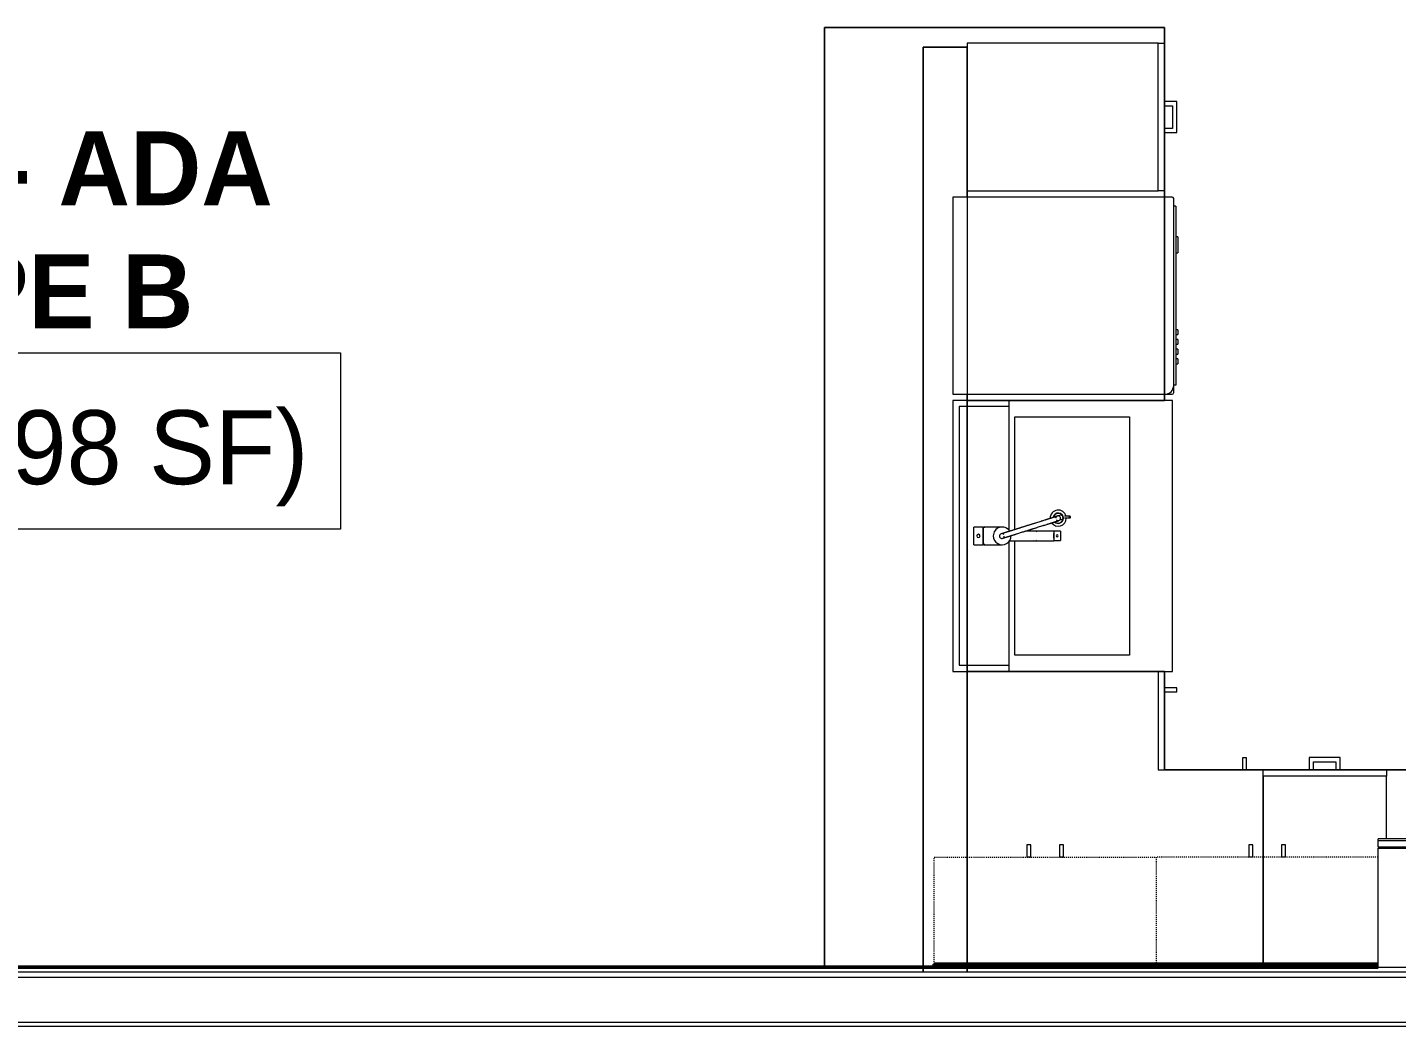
# Model space of a CAD drawing. Header units: inches. Extents: x -4235 to -464, y 9767 to 12344.
# Drawn here: x -3718.9 to -3552.3, y 10547.2 to 10668.9 of the extents above; entities that cross this region are included whole.
import ezdxf

# ---------------------------------------------------------------- set-up
doc = ezdxf.new("R2010")
doc.units = ezdxf.units.IN
doc.header["$MEASUREMENT"] = 0
doc.linetypes.add('Dash', pattern=[0.25, 0.125, -0.125])
for name, color, linetype, lineweight in [('0-1', 7, 'Continuous', 5), ('0-2', 254, 'Continuous', 9), ('A-AREA-IDEN', 2, 'Continuous', 9), ('A-WALL-1', 250, 'Continuous', 50), ('A-WALL-2', 50, 'Continuous', 13), ('A-WALL-3', 10, 'Continuous', 9), ('A-WALL-4', 254, 'Continuous', 9), ('A-WALL-6', 113, 'Continuous', 9), ('I-WALL-1', 250, 'Continuous', 50), ('I-WALL-2', 10, 'Continuous', 9), ('I-WALL-3', 254, 'Continuous', 9), ('P-SANR-FIXT-1', 7, 'Continuous', 9), ('P-SANR-FIXT-3', 254, 'Continuous', 9), ('Q-CASE-1', 10, 'Continuous', 9), ('Q-CASE-2', 254, 'Continuous', 9), ('Q-CASE-3', 7, 'Continuous', 9), ('Q-CASE-4', 7, 'Dash', 9), ('Q-SPCQ-1', 7, 'Continuous', 9), ('Q-SPCQ-2', 10, 'Continuous', 9), ('Q-SPCQ-3', 254, 'Continuous', 9)]:
    doc.layers.add(name, color=color, linetype=linetype, lineweight=lineweight)
doc.styles.add('Century Gothic', font='ufonts.com_century-gothic.ttf', dxfattribs={"height": 9})
doc.styles.add('Century Gothic_B', font='GOTHICB.TTF', dxfattribs={"height": 9})

# ---------------------------------------------------------------- blocks, each defined once
blk = doc.blocks.new('Dishwasher_15404 - 34_ counter-2817256-BACKGROUND - 2ND FLOOR')
at = {"layer": 'Q-SPCQ-1'}
for p, q in [((26.68, 0), (25.74, 0)), ((26.87, -22.93), (26.87, -0.2)), ((27.12, -1.09), (26.87, -1.09)), ((27.12, -1.09), (27.12, -22.91)), ((27.37, -4.82), (27.12, -4.82)), ((27.37, -4.82), (27.37, -5.81)), ((27.37, -5.81), (27.37, -6.79)), ((27.12, -6.79), (27.37, -6.79)), ((27.37, -16.15), (27.12, -16.15)), ((27.37, -16.15), (27.37, -16.74)), ((27.12, -16.74), (27.37, -16.74)), ((27.37, -17.33), (27.12, -17.33)), ((27.12, -17.92), (27.37, -17.92)), ((27.37, -17.33), (27.37, -17.92)), ((27.37, -18.51), (27.12, -18.51)), ((27.12, -19.1), (27.37, -19.1)), ((27.37, -19.69), (27.12, -19.69)), ((27.37, -18.51), (27.37, -19.1)), ((27.37, -19.69), (27.37, -20.28)), ((27.12, -20.28), (27.37, -20.28)), ((27.12, -22.91), (26.87, -22.91)), ((26.87, -23.8), (26.87, -22.93)), ((25.74, -24), (25.8, -24)), ((25.8, -24), (26.68, -24))]:
    blk.add_line(p, q, dxfattribs=at)
for centre, radius, start, end in [((26.68, -0.2), 0.197, 360, 90), ((26.68, -0.2), 0.197, 15, 90), ((25.8, -22.93), 1.07, 270, 0), ((26.68, -23.8), 0.197, 270, 0)]:
    blk.add_arc(centre, radius, start, end, dxfattribs=at)
at = {"layer": 'Q-SPCQ-2'}
for p, q in [((1.74, 0), (0, 0)), ((0, 0), (0, -24)), ((0, -24), (1.74, -24))]:
    blk.add_line(p, q, dxfattribs=at)
at = {"layer": 'Q-SPCQ-3'}
for p, q in [((25.74, 0), (1.74, 0)), ((1.74, -24), (25.74, -24))]:
    blk.add_line(p, q, dxfattribs=at)
blk = doc.blocks.new('30quot_MicrowaveVent_11166 - 70cm miele oven-2804781-BACKGROUND - 2ND FLOOR')
at = {"layer": 'Q-CASE-3'}
for p, q in [((15.68, 15.6), (-14.2, 15.6)), ((-14.2, 15.39), (-14.2, 15.6)), ((-14.2, 14.61), (-14.2, 15.39)), ((15.68, 15.39), (-14.2, 15.39)), ((8.88, 16.6), (7.69, 16.6)), ((7.69, 15.63), (7.69, 16.55)), ((8.88, 16.55), (8.88, 15.63)), ((15.68, 15.6), (15.68, 15.39)), ((15.68, 15.39), (15.68, 14.61)), ((15.68, 14.61), (-14.2, 14.61)), ((-14.2, 0), (-14.2, 14.49)), ((-14.2, 14.49), (15.68, 14.49)), ((15.68, 14.49), (15.68, 0)), ((-14.2, 0), (15.68, 0))]:
    blk.add_line(p, q, dxfattribs=at)
blk = doc.blocks.new('300 Series Wall Hung Cabinet_302 - 27_ X 36_-2604985-BACKGROUND - 2ND FLOOR')
at = {"layer": 'Q-CASE-3'}
for p, q in [((-2.25, -13.19), (-1.76, -13.19)), ((-2.25, -13.19), (-2.25, -14.69)), ((-1.76, -14.69), (-1.76, -13.19)), ((1.75, -13.19), (2.24, -13.19)), ((1.75, -13.19), (1.75, -14.69)), ((2.24, -14.69), (2.24, -13.19)), ((-2.25, -14.69), (-1.76, -14.69)), ((1.75, -14.69), (2.24, -14.69))]:
    blk.add_line(p, q, dxfattribs=at)
at = {"layer": 'Q-CASE-4'}
for p, q in [((13.5, -0.19), (-13.5, -0.19)), ((-13.5, -0.19), (-13.5, -13.19)), ((13.5, -13.19), (13.5, -0.19)), ((-13.5, -13.19), (13.5, -13.19))]:
    blk.add_line(p, q, dxfattribs=at)
blk = doc.blocks.new('Base Cabinet 4 Drawer 254 - Base Cabinet 4 Drawer 254 15_-2584595-BACKGROUND - 2ND FLOOR')
at = {"layer": 'Q-CASE-1'}
for p, q in [((-0.64, 24), (-1.14, 24)), ((-0.64, 24), (-1.14, 24)), ((-0.64, 24), (-1.14, 24)), ((2.11, 24), (2.61, 24)), ((2.11, 24), (2.61, 24)), ((2.11, 24), (2.61, 24)), ((-6.76, 0.37), (-6.76, 0)), ((-6.76, 0), (7.24, 0))]:
    blk.add_line(p, q, dxfattribs=at)
at = {"layer": 'Q-CASE-2'}
for p, q in [((-6.76, 24), (8.24, 24)), ((-6.76, 23.25), (-6.76, 24)), ((-0.64, 24), (-1.14, 24)), ((2.11, 24), (2.61, 24)), ((8.24, 24), (8.24, 23.25)), ((8.24, 23.25), (-6.76, 23.25)), ((-6.76, 23.25), (-6.76, 0.37)), ((8.24, 15.6), (8.24, 23.25)), ((8.24, 14.49), (8.24, 14.61))]:
    blk.add_line(p, q, dxfattribs=at)
at = {"layer": 'Q-CASE-3'}
for p, q in [((2.61, 25.5), (-1.14, 25.5)), ((-1.14, 25.5), (-1.14, 24)), ((-0.64, 24), (-0.64, 25)), ((-0.64, 25), (2.11, 25)), ((2.11, 25), (2.11, 24)), ((2.61, 24), (2.61, 25.5))]:
    blk.add_line(p, q, dxfattribs=at)
blk = doc.blocks.new('Vanity Cabinet-Double Door - 33_-2318066-BACKGROUND - 2ND FLOOR')
at = {"layer": 'Q-CASE-1'}
for p, q in [((-15.76, 24), (-15.76, 6.79)), ((-15.76, 24), (-15.76, 6.79)), ((17.24, 6.79), (17.24, 24)), ((17.24, 6.79), (17.24, 24)), ((-15.76, 21), (-15.76, 6.79)), ((17.24, 6.79), (17.24, 21)), ((-15.76, 6.79), (-15.76, 1.74)), ((17.24, 1.74), (17.24, 6.79)), ((-15.76, 1.74), (-15.76, 0)), ((-15.76, 1.74), (-15.76, 0)), ((-15.76, 1.74), (-15.76, 0)), ((-15.01, 1.74), (-15.01, 0.75)), ((16.49, 0.75), (16.49, 1.74)), ((17.24, 0), (17.24, 1.74)), ((17.24, 0), (17.24, 1.74)), ((17.24, 0), (17.24, 1.74)), ((-15.01, 0.75), (16.49, 0.75)), ((-15.76, 0), (17.24, 0)), ((-15.76, 0), (17.24, 0))]:
    blk.add_line(p, q, dxfattribs=at)
at = {"layer": 'Q-CASE-2'}
for p, q in [((-15.76, 6.79), (-15.76, 1.74)), ((-15.76, 6.79), (-15.76, 1.74)), ((17.24, 1.74), (17.24, 6.79)), ((17.24, 1.74), (17.24, 6.79))]:
    blk.add_line(p, q, dxfattribs=at)
at = {"layer": 'Q-CASE-3'}
for p, q in [((-15.01, 6.79), (-15.01, 1.74)), ((16.49, 1.74), (16.49, 6.79))]:
    blk.add_line(p, q, dxfattribs=at)
blk = doc.blocks.new('Base Cabinet 3 Drawer 230 - Base Cabinet 3 Drawer 230 18_-2579417-BACKGROUND - 2ND FLOOR')
at = {"layer": 'Q-CASE-1'}
for p, q in [((-0.64, 24), (-1.14, 24)), ((-0.64, 24), (-1.14, 24)), ((2.11, 24), (2.61, 24)), ((2.11, 24), (2.61, 24))]:
    blk.add_line(p, q, dxfattribs=at)
at = {"layer": 'Q-CASE-2'}
for p, q in [((-8.26, 24), (9.74, 24)), ((-8.26, 23.25), (-8.26, 24)), ((-0.64, 24), (-1.14, 24)), ((2.11, 24), (2.61, 24)), ((9.74, 24), (9.74, 23.25)), ((9.74, 23.25), (-8.26, 23.25)), ((-8.26, 23.25), (-8.26, 0)), ((9.74, 0), (9.74, 23.25)), ((-8.26, 0), (9.74, 0))]:
    blk.add_line(p, q, dxfattribs=at)
at = {"layer": 'Q-CASE-3'}
for p, q in [((2.61, 25.5), (-1.14, 25.5)), ((-1.14, 25.5), (-1.14, 24)), ((-0.64, 24), (-0.64, 25)), ((-0.64, 25), (2.11, 25)), ((2.11, 25), (2.11, 24)), ((2.61, 24), (2.61, 25.5))]:
    blk.add_line(p, q, dxfattribs=at)
blk = doc.blocks.new('kitchen_faucet_14143 - kitchen_faucet_14143-V94-BACKGROUND - 2ND FLOOR')
at = {"layer": 'P-SANR-FIXT-1'}
for p, q in [((-6.3, 0.57), (-7.09, 0.57)), ((-7.09, -0.57), (-7.09, 0.57)), ((-0.9, 0.59), (-6.3, 0.59)), ((-6.3, 0.57), (-6.3, 0.59)), ((-6.3, 0.42), (-6.3, 0.5)), ((-6.3, 0.3), (-6.3, 0.4)), ((-6.3, 0.29), (-6.3, 0.15)), ((-6.3, 0.15), (-6.3, 0.29)), ((-6.3, 0.15), (-6.3, -0.29)), ((-6.3, -0.15), (-6.3, 0.15)), ((-3.97, 0.59), (-4.89, 0.59)), ((2.26, 1.08), (0, 1.08)), ((2.34, 1.02), (2.1, 1.02)), ((2.26, 1.08), (2.26, -1.08)), ((3.44, 1.08), (2.34, 1.08)), ((2.34, -1.08), (2.34, 1.08)), ((3.44, 1.08), (3.44, -1.08)), ((-7.09, -0.57), (-6.3, -0.57)), ((-6.3, -0.29), (-6.3, -0.15)), ((-6.3, -0.4), (-6.3, -0.3)), ((-6.3, -0.5), (-6.3, -0.42)), ((-6.3, -0.59), (-6.3, -0.51)), ((-6.3, -0.59), (-2.83, -0.59)), ((-4.89, -0.59), (-3.97, -0.59)), ((-0.94, -0.59), (-0.9, -0.59)), ((0, -1.08), (2.26, -1.08)), ((2.1, -1.02), (2.34, -1.02)), ((2.34, -1.08), (3.44, -1.08)), ((-7.58, -2.2), (-8.24, -2.2)), ((-8.24, -2.4), (-7.58, -2.4)), ((-7.41, -2.04), (-6.99, -1.91)), ((-6.81, -2.46), (-7.23, -2.59))]:
    blk.add_line(p, q, dxfattribs=at)
at = {"layer": 'P-SANR-FIXT-1', "flags": 128}
for points in [[(-0.06, 0.29), (-0.07, 0.29), (-0.07, 0.29), (-0.07, 0.29), (-0.07, 0.29), (-0.07, 0.29), (-0.08, 0.28), (-0.08, 0.28), (-0.09, 0.28), (-0.1, 0.28), (-0.1, 0.28), (-0.11, 0.27), (-0.26, 0.23), (-0.28, 0.22), (-0.3, 0.22), (-0.46, 0.16), (-0.49, 0.16), (-0.51, 0.15), (-0.54, 0.14), (-0.57, 0.13), (-0.6, 0.12), (-0.63, 0.11), (-0.66, 0.1), (-0.69, 0.09), (-0.72, 0.08), (-0.75, 0.07), (-0.78, 0.06), (-0.82, 0.05), (-0.85, 0.04), (-0.89, 0.03), (-0.92, 0.02), (-0.96, 0.01), (-1, 0), (-1.04, -0.02), (-1.07, -0.03), (-1.11, -0.04), (-1.15, -0.05), (-1.2, -0.07), (-1.24, -0.08), (-1.28, -0.09), (-1.32, -0.11), (-1.37, -0.12), (-1.41, -0.14), (-1.46, -0.15), (-1.5, -0.16), (-1.55, -0.18), (-1.6, -0.19), (-1.65, -0.21), (-1.69, -0.23), (-1.74, -0.24), (-1.79, -0.26), (-2.49, -0.48), (-2.55, -0.5), (-2.61, -0.51), (-2.67, -0.53), (-2.72, -0.55), (-2.78, -0.57), (-2.84, -0.59), (-2.9, -0.61), (-2.96, -0.62), (-3.02, -0.64), (-3.08, -0.66), (-3.14, -0.68), (-3.19, -0.7), (-3.25, -0.72), (-3.31, -0.74), (-3.37, -0.76), (-3.43, -0.77), (-3.49, -0.79), (-3.55, -0.81), (-3.61, -0.83), (-3.67, -0.85), (-3.73, -0.87), (-3.79, -0.89), (-3.85, -0.91), (-3.91, -0.92), (-3.97, -0.94), (-4.03, -0.96), (-4.09, -0.98), (-4.15, -1), (-4.21, -1.02), (-4.26, -1.04), (-4.32, -1.05), (-4.94, -1.25), (-4.99, -1.27), (-5.04, -1.28), (-5.09, -1.3), (-5.15, -1.31), (-5.2, -1.33), (-5.44, -1.41), (-5.48, -1.42), (-5.53, -1.43), (-5.57, -1.45), (-5.62, -1.46), (-5.66, -1.48), (-5.7, -1.49), (-5.75, -1.5), (-5.79, -1.52), (-5.83, -1.53), (-5.87, -1.54), (-5.91, -1.56), (-5.95, -1.57), (-5.99, -1.58), (-6.02, -1.59), (-6.06, -1.6), (-6.1, -1.61), (-6.13, -1.63), (-6.17, -1.64), (-6.2, -1.65), (-6.23, -1.66), (-6.26, -1.67), (-6.3, -1.68), (-6.33, -1.69), (-6.36, -1.7), (-6.38, -1.71), (-6.41, -1.71), (-6.44, -1.72), (-6.47, -1.73), (-6.49, -1.74), (-6.52, -1.75), (-6.54, -1.76), (-6.57, -1.76), (-6.59, -1.77), (-6.61, -1.78), (-6.63, -1.78), (-6.65, -1.79), (-6.67, -1.8), (-6.69, -1.8), (-6.71, -1.81), (-6.73, -1.81), (-6.74, -1.82), (-6.76, -1.82), (-6.77, -1.83), (-6.79, -1.83), (-6.8, -1.84), (-6.81, -1.84), (-6.83, -1.84), (-6.84, -1.85), (-6.85, -1.85), (-6.86, -1.85), (-6.87, -1.86), (-6.87, -1.86), (-6.88, -1.86), (-6.89, -1.86), (-6.89, -1.87), (-6.9, -1.87), (-6.9, -1.87), (-6.9, -1.87), (-6.91, -1.87), (-6.91, -1.87), (-6.91, -1.87)], [(0.27, 0.18), (0.21, 0.23), (0.15, 0.28), (0.08, 0.3), (0, 0.3), (-0.08, 0.28), (-0.15, 0.25), (-0.2, 0.2), (-0.24, 0.13), (-0.27, 0.06), (-0.27, 0.01)], [(-0.22, -0.16), (-0.17, -0.22), (-0.1, -0.26), (-0.03, -0.28), (0.05, -0.29), (0.13, -0.27), (0.19, -0.23), (0.25, -0.18), (0.29, -0.12), (0.31, -0.04), (0.32, 0.03), (0.3, 0.11), (0.27, 0.18)], [(0.11, -0.27), (0.11, -0.27), (0.11, -0.27), (0.11, -0.28), (0.11, -0.28), (0.1, -0.28), (0.1, -0.28), (0.09, -0.28), (0.09, -0.28), (0.08, -0.28), (0.07, -0.29), (0.06, -0.29), (-0.08, -0.34), (-0.1, -0.34), (-0.12, -0.35), (-0.14, -0.35), (-0.16, -0.36), (-0.18, -0.37), (-0.2, -0.37), (-0.23, -0.38), (-0.25, -0.39), (-0.27, -0.4), (-0.3, -0.4), (-0.32, -0.41), (-0.35, -0.42), (-0.38, -0.43), (-0.41, -0.44), (-0.44, -0.45), (-0.46, -0.46), (-0.5, -0.47), (-0.53, -0.48), (-0.56, -0.49), (-0.59, -0.5), (-0.62, -0.51), (-0.66, -0.52), (-0.69, -0.53), (-0.73, -0.54), (-0.77, -0.55), (-0.8, -0.56), (-0.84, -0.58), (-0.88, -0.59), (-0.92, -0.6), (-0.96, -0.61), (-1, -0.63), (-1.04, -0.64), (-1.08, -0.65), (-1.13, -0.67), (-1.17, -0.68), (-1.22, -0.69), (-1.26, -0.71), (-1.31, -0.72), (-1.35, -0.74), (-1.4, -0.75), (-1.45, -0.77), (-1.5, -0.78), (-1.54, -0.8), (-1.59, -0.81), (-1.64, -0.83), (-1.69, -0.84), (-1.75, -0.86), (-1.8, -0.88), (-1.85, -0.89), (-1.9, -0.91), (-1.96, -0.93), (-2.01, -0.94), (-2.06, -0.96), (-2.12, -0.98), (-2.18, -1), (-2.23, -1.01), (-2.29, -1.03), (-2.34, -1.05), (-2.4, -1.07), (-2.46, -1.09), (-2.52, -1.1), (-2.57, -1.12), (-2.63, -1.14), (-2.69, -1.16), (-2.75, -1.18), (-2.81, -1.2), (-2.87, -1.21), (-2.93, -1.23), (-2.99, -1.25), (-3.05, -1.27), (-3.1, -1.29), (-3.16, -1.31), (-3.22, -1.33), (-3.28, -1.35), (-3.34, -1.37), (-3.4, -1.38), (-3.46, -1.4), (-3.52, -1.42), (-3.58, -1.44), (-3.64, -1.46), (-3.7, -1.48), (-3.76, -1.5), (-3.82, -1.52), (-3.88, -1.53), (-3.94, -1.55), (-4, -1.57), (-4.05, -1.59), (-4.11, -1.61), (-4.74, -1.8), (-4.79, -1.82), (-4.84, -1.84), (-4.89, -1.85), (-4.94, -1.87), (-4.99, -1.89), (-5.22, -1.96), (-5.27, -1.97), (-5.32, -1.99), (-5.36, -2), (-5.41, -2.02), (-5.45, -2.03), (-5.49, -2.04), (-5.54, -2.06), (-5.58, -2.07), (-5.62, -2.08), (-5.66, -2.1), (-5.7, -2.11), (-5.74, -2.12), (-5.78, -2.13), (-5.82, -2.15), (-5.85, -2.16), (-5.89, -2.17), (-5.93, -2.18), (-5.96, -2.19), (-6, -2.2), (-6.03, -2.21), (-6.06, -2.22), (-6.09, -2.23), (-6.13, -2.24), (-6.16, -2.25), (-6.19, -2.26), (-6.21, -2.27), (-6.24, -2.28), (-6.27, -2.29), (-6.3, -2.3), (-6.32, -2.3), (-6.35, -2.31), (-6.37, -2.32), (-6.39, -2.33), (-6.42, -2.33), (-6.44, -2.34), (-6.46, -2.35), (-6.48, -2.35), (-6.5, -2.36), (-6.52, -2.37), (-6.54, -2.37), (-6.55, -2.38), (-6.57, -2.38), (-6.59, -2.39), (-6.6, -2.39), (-6.61, -2.4), (-6.63, -2.4), (-6.64, -2.41), (-6.65, -2.41), (-6.66, -2.41), (-6.67, -2.42), (-6.68, -2.42), (-6.69, -2.42), (-6.7, -2.42), (-6.7, -2.43), (-6.71, -2.43), (-6.72, -2.43), (-6.72, -2.43), (-6.72, -2.43), (-6.73, -2.43), (-6.73, -2.43), (-6.73, -2.43), (-6.73, -2.43)], [(-6.61, -1.94), (-6.67, -1.9), (-6.74, -1.87), (-6.82, -1.86), (-6.9, -1.87), (-6.97, -1.9), (-7.03, -1.94), (-7.08, -2), (-7.1, -2.08), (-7.11, -2.15)], [(-7.11, -2.15), (-7.1, -2.23), (-7.08, -2.3), (-7.03, -2.36), (-6.97, -2.41), (-6.9, -2.44), (-6.82, -2.45), (-6.74, -2.44), (-6.67, -2.41), (-6.61, -2.36), (-6.56, -2.3), (-6.53, -2.23), (-6.52, -2.15)]]:
    blk.add_lwpolyline(points, dxfattribs=at)
at = {"layer": 'P-SANR-FIXT-1'}
for centre, radius, start, end in [((-6.69, 0), 0.118, 0, 180), ((0, 0), 1.08, 360, 180), ((2.88, 0), 0.197, 0, 180), ((-6.83, -2.16), 0.984, 34.6289, 180), ((-6.83, -2.16), 0.63, 45, 180), ((-6.83, -2.16), 0.591, 47.2269, 168.6397), ((-6.69, 0), 0.118, 180, 360), ((0, 0), 1.08, 180, 182.3811), ((0, 0), 1.08, 212.5288, 360), ((2.88, 0), 0.197, 180, 0), ((-6.83, -2.16), 0.984, 180, 183.6246), ((-6.83, -2.16), 0.984, 195, 360), ((-6.83, -2.16), 0.63, 180, 349.6916), ((-6.83, -2.16), 0.591, 168.6397, 180), ((-6.83, -2.16), 0.591, 180, 227.1165), ((-6.83, -2.16), 0.591, 227.1165, 345.2352)]:
    blk.add_arc(centre, radius, start, end, dxfattribs=at)
for centre, major_axis, ratio, start_param, end_param in [((-3.97, 0), (0, 0.591), 0.906308, 6.021386, 6.806784), ((-3.97, 0), (0, 0.591), 0.906308, 2.617994, 3.403392), ((-8.24, -2.3), (0, 0.0984), 0.984808, 4.712389, 7.853982), ((-8.24, -2.3), (0, 0.0984), 0.984808, 1.570796, 4.712389)]:
    blk.add_ellipse(centre, major_axis=major_axis, ratio=ratio, start_param=start_param, end_param=end_param, dxfattribs=at)
blk = doc.blocks.new('Stainless Steel Farmhous Kitchen Sink - Stainless Steel Farmhous Kitchen Sink-V95-BACKGROUND - 2ND FLOOR')
at = {"layer": 'P-SANR-FIXT-1'}
for p, q in [((-17.22, -2.25), (-33, -2.25)), ((-31, -16.96), (-31, -3)), ((-31, -3), (-17.09, -3)), ((0, -2.25), (-15.78, -2.25)), ((-15.72, -3), (-2, -3)), ((-2, -3), (-2, -16.96)), ((-2, -16.96), (-31, -16.96)), ((-33, -21.2), (-33, -22.2)), ((0, -22.2), (0, -21.2)), ((-33, -22.2), (0, -22.2))]:
    blk.add_line(p, q, dxfattribs=at)
at = {"layer": 'P-SANR-FIXT-3'}
for p, q in [((-33, -2.25), (-33, -21.2)), ((0, -21.2), (0, -2.25))]:
    blk.add_line(p, q, dxfattribs=at)
blk = doc.blocks.new('Base Cabinet Corner 197 - Base Cabinet Corner 197-V122-BACKGROUND - 2ND FLOOR')
at = {"layer": 'Q-CASE-1'}
for p, q in [((-23.26, 0), (-22.89, 0)), ((-23.26, -36), (-23.26, 0)), ((10.24, -24), (10.73, -24)), ((-22.89, -36), (-23.26, -36))]:
    blk.add_line(p, q, dxfattribs=at)
at = {"layer": 'Q-CASE-2'}
for p, q in [((-22.89, 0), (12.74, 0)), ((12.74, 0), (12.74, -24)), ((0.74, -23.25), (0.74, -36)), ((12.74, -23.25), (0.74, -23.25)), ((0.74, -23.25), (0.74, -24)), ((0.74, -24), (0.74, -36)), ((12.74, -24), (0.74, -24)), ((10.24, -24), (10.73, -24)), ((0.73, -34), (0.73, -33.51)), ((0.74, -36), (-22.89, -36))]:
    blk.add_line(p, q, dxfattribs=at)
at = {"layer": 'Q-CASE-3'}
for p, q in [((10.24, -24), (10.24, -25.5)), ((10.73, -25.5), (10.73, -24)), ((10.24, -25.5), (10.73, -25.5)), ((2.23, -33.51), (0.74, -33.51)), ((0.74, -34), (2.23, -34)), ((2.23, -34), (2.23, -33.51))]:
    blk.add_line(p, q, dxfattribs=at)
blk = doc.blocks.new('300 Series Wall Hung Cabinet_302 - 27_ X 36_-2605031-BACKGROUND - 2ND FLOOR')
at = {"layer": 'Q-CASE-3'}
for p, q in [((-1.76, 14.69), (-2.25, 14.69)), ((-2.25, 14.69), (-2.25, 13.19)), ((-1.76, 13.19), (-1.76, 14.69)), ((2.24, 14.69), (1.75, 14.69)), ((1.75, 14.69), (1.75, 13.19)), ((2.24, 13.19), (2.24, 14.69)), ((-1.76, 13.19), (-2.25, 13.19)), ((2.24, 13.19), (1.75, 13.19))]:
    blk.add_line(p, q, dxfattribs=at)
at = {"layer": 'Q-CASE-4'}
for p, q in [((-13.5, 0.19), (-13.5, 13.19)), ((-13.5, 13.19), (13.5, 13.19)), ((13.5, 13.19), (13.5, 0.19)), ((13.5, 0.19), (-13.5, 0.19))]:
    blk.add_line(p, q, dxfattribs=at)
blk = doc.blocks.new('CTR - 1st Phase - Unit Layouts_rvt-1-BACKGROUND - 2ND FLOOR')
at = {"layer": 'A-WALL-1'}
for p, q in [((-3554.56, 10554.81), (-3608.56, 10554.81)), ((-3608.56, 10554.81), (-3608.56, 10554.44)), ((-3608.56, 10554.44), (-3554.56, 10554.44))]:
    blk.add_line(p, q, dxfattribs=at)
at = {"layer": 'A-WALL-3'}
for p, q in [((-3609.93, 10666.44), (-3609.93, 10553.81)), ((-3609.93, 10666.44), (-3604.56, 10666.44)), ((-3604.56, 10648.19), (-3604.56, 10666.44)), ((-3604.56, 10623.44), (-3604.56, 10624.19)), ((-3604.56, 10554.81), (-3604.56, 10590.44)), ((-3604.56, 10554.81), (-3604.56, 10554.44)), ((-3604.56, 10554.44), (-3604.56, 10554.81)), ((-3604.56, 10553.81), (-3609.93, 10553.81)), ((-3604.56, 10553.81), (-3609.93, 10553.81)), ((-3608.56, 10554.44), (-3554.56, 10554.44)), ((-3604.56, 10553.81), (-3604.56, 10554.44))]:
    blk.add_line(p, q, dxfattribs=at)
at = {"layer": 'A-WALL-4'}
for p, q in [((-3609.93, 10553.81), (-3609.93, 10666.44)), ((-3604.56, 10666.44), (-3609.93, 10666.44)), ((-3604.56, 10666.44), (-3604.56, 10554.81)), ((-3554.56, 10554.81), (-3608.56, 10554.81)), ((-3608.56, 10554.44), (-3608.56, 10554.81)), ((-3604.56, 10554.44), (-3604.56, 10553.81))]:
    blk.add_line(p, q, dxfattribs=at)
at = {"layer": 'A-WALL-6'}
for p, q in [((-3580.56, 10668.86), (-3621.93, 10668.86)), ((-3621.93, 10668.86), (-3621.93, 10554.44)), ((-3621.93, 10554.44), (-3621.93, 10668.86)), ((-3621.93, 10668.86), (-3580.56, 10668.86)), ((-3580.56, 10623.44), (-3580.56, 10668.86)), ((-3580.56, 10668.86), (-3580.56, 10623.44)), ((-3604.56, 10590.44), (-3604.56, 10623.44)), ((-3604.56, 10623.44), (-3580.56, 10623.44)), ((-3580.56, 10623.44), (-3604.56, 10623.44)), ((-3604.56, 10623.44), (-3604.56, 10590.44)), ((-3580.56, 10590.44), (-3604.56, 10590.44)), ((-3604.56, 10590.44), (-3580.56, 10590.44)), ((-3580.56, 10578.44), (-3580.56, 10590.44)), ((-3580.56, 10590.44), (-3580.56, 10578.44)), ((-3511.3, 10578.44), (-3580.56, 10578.44)), ((-3580.56, 10578.44), (-3511.3, 10578.44)), ((-3621.93, 10554.44), (-3608.56, 10554.44)), ((-3608.56, 10554.44), (-3621.93, 10554.44)), ((-3608.56, 10554.44), (-3554.56, 10554.44)), ((-3554.56, 10554.44), (-3608.56, 10554.44))]:
    blk.add_line(p, q, dxfattribs=at)
at = {"layer": '0-2'}
for name, p, rotation in [('Base Cabinet 3 Drawer 230 - Base Cabinet 3 Drawer 230 18_-2579417-BACKGROUND - 2ND FLOOR', (-3604.56, 10658.68), 269.9999999999678), ('Vanity Cabinet-Double Door - 33_-2318066-BACKGROUND - 2ND FLOOR', (-3606.3, 10607.68), 270.0000000000118), ('Stainless Steel Farmhous Kitchen Sink - Stainless Steel Farmhous Kitchen Sink-V95-BACKGROUND - 2ND FLOOR', (-3601.76, 10623.44), 89.9999999999165), ('kitchen_faucet_14143 - kitchen_faucet_14143-V94-BACKGROUND - 2ND FLOOR', (-3600.31, 10606.94), 180), ('Base Cabinet Corner 197 - Base Cabinet Corner 197-V122-BACKGROUND - 2ND FLOOR', (-3604.56, 10577.7), 90.00000000001207), ('300 Series Wall Hung Cabinet_302 - 27_ X 36_-2604985-BACKGROUND - 2ND FLOOR', (-3568.06, 10554.63), 180)]:
    blk.add_blockref(name, p, dxfattribs=dict(at, rotation=rotation))
for name, p in [('Dishwasher_15404 - 34_ counter-2817256-BACKGROUND - 2ND FLOOR', (-3606.3, 10648.19)), ('Base Cabinet 4 Drawer 254 - Base Cabinet 4 Drawer 254 15_-2584595-BACKGROUND - 2ND FLOOR', (-3561.79, 10554.44)), ('30quot_MicrowaveVent_11166 - 70cm miele oven-2804781-BACKGROUND - 2ND FLOOR', (-3540.35, 10554.44)), ('300 Series Wall Hung Cabinet_302 - 27_ X 36_-2605031-BACKGROUND - 2ND FLOOR', (-3595.06, 10554.63))]:
    blk.add_blockref(name, p, dxfattribs=at)
blk = doc.blocks.new('CTR - 1st Phase - Common Walls_rvt-1-BACKGROUND - 2ND FLOOR')
at = {"layer": 'A-WALL-2'}
for p, q in [((-3487.3, 10553.81), (-3852.47, 10553.81)), ((-3487.3, 10553.19), (-3852.47, 10553.19)), ((-3487.3, 10547.69), (-3852.47, 10547.69)), ((-3487.3, 10547.19), (-3852.47, 10547.19))]:
    blk.add_line(p, q, dxfattribs=at)
at = {"layer": 'I-WALL-1'}
blk.add_line((-3554.56, 10554.44), (-3852.47, 10554.44), dxfattribs=at)
at = {"layer": 'I-WALL-2'}
for p, q in [((-3609.93, 10554.44), (-3621.93, 10554.44)), ((-3608.56, 10554.44), (-3609.93, 10554.44)), ((-3604.56, 10554.44), (-3608.56, 10554.44)), ((-3554.56, 10554.44), (-3604.56, 10554.44))]:
    blk.add_line(p, q, dxfattribs=at)
at = {"layer": 'I-WALL-3'}
blk.add_line((-3621.93, 10554.44), (-3851.85, 10554.44), dxfattribs=at)

msp = doc.modelspace()

# ---------------------------------------------------------------- linework, layer by layer
at = {"layer": 'A-AREA-IDEN', "flags": 128}
msp.add_lwpolyline([(-3765.33, 10629.24), (-3680.83, 10629.24), (-3680.83, 10607.75), (-3765.33, 10607.75)], close=True, dxfattribs=at)

# ---------------------------------------------------------------- block references
at = {"layer": '0-1'}
for name in ['CTR - 1st Phase - Unit Layouts_rvt-1-BACKGROUND - 2ND FLOOR', 'CTR - 1st Phase - Common Walls_rvt-1-BACKGROUND - 2ND FLOOR']:
    msp.add_blockref(name, (0, 0), dxfattribs=at)

# ---------------------------------------------------------------- texts
at = {"layer": 'A-AREA-IDEN', "char_height": 9, "attachment_point": 1}
for s, insert, width, style in [('1BD C - ADA', (-3761.95, 10656.21), 93.93, 'Century Gothic_B'), ('TYPE B', (-3742.2, 10641.21), 46.359, 'Century Gothic_B'), ('230 - (698 SF)', (-3762.33, 10622.24), 94.839, 'Century Gothic')]:
    msp.add_mtext(s, dxfattribs=dict(at, insert=insert, width=width, style=style))

doc.saveas('drawing.dxf')
